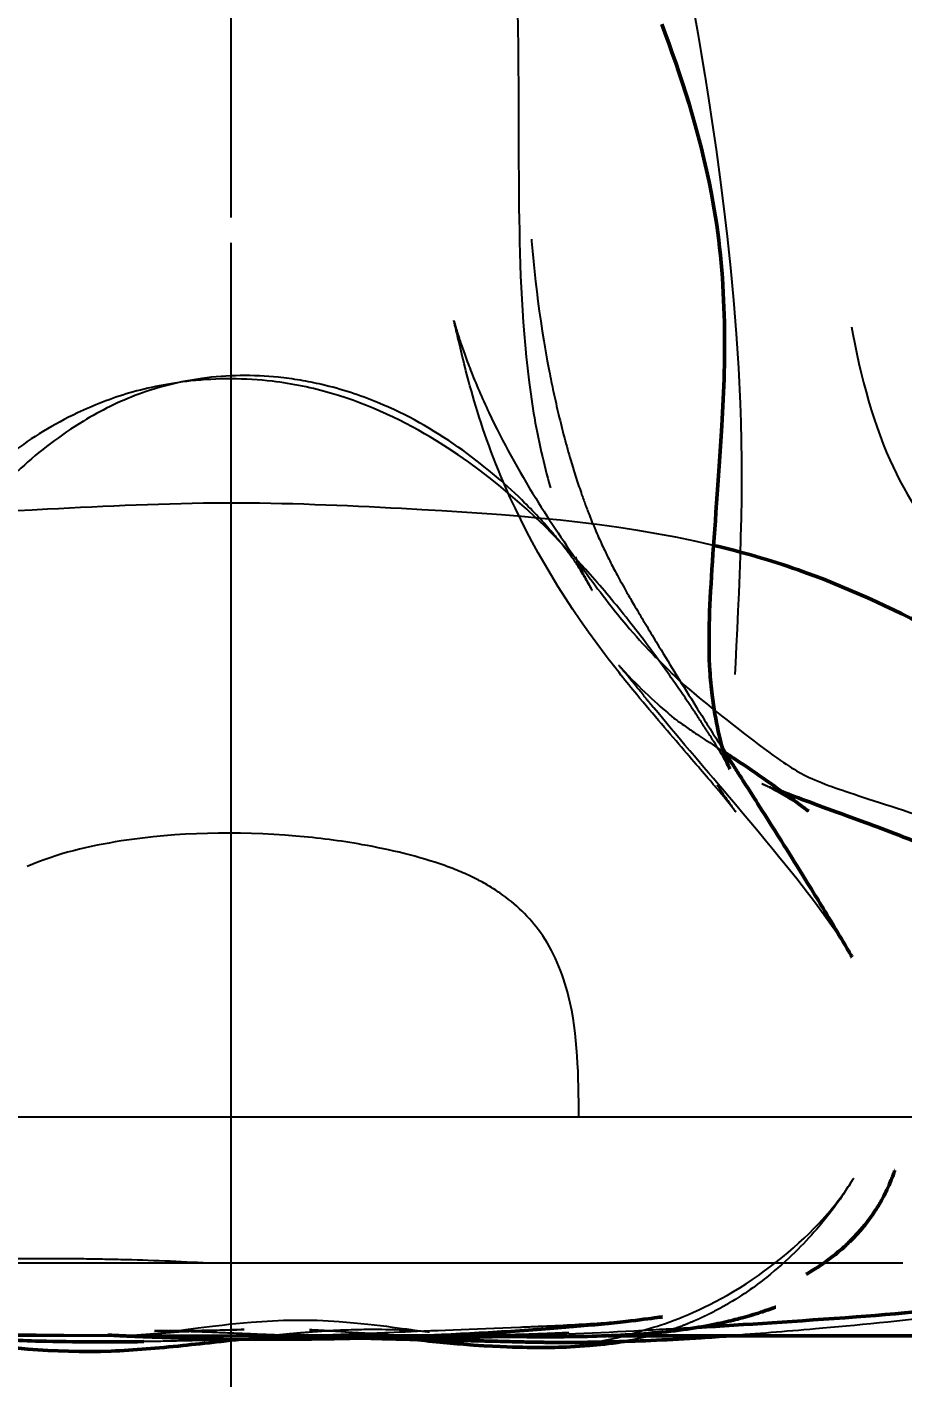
# Model space of a CAD drawing. Header units: millimetres. Extents: x 0 to 420, y 0 to 297.
# Drawn here: x 256.879 to 259.884, y 209.132 to 213.767 of the extents above; entities that cross this region are included whole.
import ezdxf

# ---------------------------------------------------------------- set-up
doc = ezdxf.new("R2010")
doc.units = ezdxf.units.MM
doc.header["$LTSCALE"] = 0.75
doc.linetypes.add('CENTER2', pattern=[28.575, 19.05, -3.175, 3.175, -3.175])
doc.linetypes.add('HIDDEN2', pattern=[4.7625, 3.175, -1.5875])
for name, color, linetype, lineweight in [('FD_Dimensions', 7, 'Continuous', 25), ('Hidden', 7, 'HIDDEN2', 25), ('Smart Centers', 7, 'CENTER2', 25), ('Visible', 7, 'Continuous', 50)]:
    doc.layers.add(name, color=color, linetype=linetype, lineweight=lineweight)
doc.styles.get("Standard").update_dxf_attribs({"font": 'arial.ttf'})
doc.dimstyles.new('Dim-ISO-25', dxfattribs={"dimtxt": 3.5, "dimasz": 3.5, "dimexe": 2.1, "dimexo": 2.1, "dimgap": 1.4, "dimtad": 1, "dimzin": 12, "dimdsep": 46, "dimtxsty": 'Standard', "dimcen": 0, "dimazin": 3, "dimtp": 0.1, "dimtm": 0.1, "dimtfac": 0.714286, "dimtmove": 0, "dimatfit": 3, "dimfxl": 1, "dimtzin": 12, "dimarcsym": 0})

# ---------------------------------------------------------------- blocks, each defined once
blk = doc.blocks.new('*U23')
at = {"layer": 'Smart Centers', "color": 0, "ltscale": 0.75, "transparency": 16777216}
blk.add_line((0, 3.625), (0, -3.625), dxfattribs=at)
blk = doc.blocks.new('*U24')
at = {"layer": 'Smart Centers', "color": 0, "ltscale": 0.75, "transparency": 16777216}
blk.add_line((0, 8.090919), (0, -8.130363), dxfattribs=at)
blk = doc.blocks.new('*U29')
at = {"layer": 'Smart Centers', "color": 0, "ltscale": 0.75, "transparency": 16777216}
blk.add_line((0, 3.625), (0, -3.625), dxfattribs=at)
blk = doc.blocks.new('*U30')
at = {"layer": 'Smart Centers', "color": 0, "ltscale": 0.75, "transparency": 16777216}
blk.add_line((0, 8.090919), (0, -8.130363), dxfattribs=at)
blk = doc.blocks.new('*U35')
at = {"layer": 'Smart Centers', "color": 0, "ltscale": 0.75, "transparency": 16777216}
blk.add_line((0, 3.625), (0, -3.625), dxfattribs=at)
blk = doc.blocks.new('*U36')
at = {"layer": 'Smart Centers', "color": 0, "ltscale": 0.75, "transparency": 16777216}
blk.add_line((0, 8.090919), (0, -8.130363), dxfattribs=at)
blk = doc.blocks.new('*D54')
at = {"layer": 'Defpoints', "color": 0, "transparency": 16777216}
for p in [(203.828125, 215.942177), (311.328125, 215.942177), (311.328125, 178.877675)]:
    blk.add_point(p, dxfattribs=at)
at = {"layer": 'FD_Dimensions', "color": 0, "lineweight": -2, "transparency": 16777216}
for p, q in [((203.828125, 213.842177), (203.828125, 176.777675)), ((311.328125, 213.842177), (311.328125, 176.777675)), ((207.328125, 178.877675), (307.828125, 178.877675))]:
    blk.add_line(p, q, dxfattribs=at)
at = {"layer": 'FD_Dimensions', "color": 0, "transparency": 16777216}
for points in [[(207.328125, 179.461009), (207.328125, 178.294342), (203.828125, 178.877675)], [(307.828125, 179.461009), (307.828125, 178.294342), (311.328125, 178.877675)]]:
    blk.add_solid(points, dxfattribs=at)
at = {"layer": 'FD_Dimensions', "color": 0, "transparency": 16777216, "insert": (257.578125, 182.065874), "char_height": 3.5, "attachment_point": 5}
blk.add_mtext('430', dxfattribs=at)
blk = doc.blocks.new('*D59')
at = {"layer": 'Defpoints', "color": 0, "transparency": 16777216}
for p in [(203.828125, 215.942177), (262.578125, 209.277114), (262.578125, 188.769301)]:
    blk.add_point(p, dxfattribs=at)
at = {"layer": 'FD_Dimensions', "color": 0, "lineweight": -2, "transparency": 16777216}
for p, q in [((203.828125, 213.842177), (203.828125, 186.669301)), ((262.578125, 207.177114), (262.578125, 186.669301)), ((207.328125, 188.769301), (259.078125, 188.769301))]:
    blk.add_line(p, q, dxfattribs=at)
at = {"layer": 'FD_Dimensions', "color": 0, "transparency": 16777216}
for points in [[(207.328125, 189.352635), (207.328125, 188.185968), (203.828125, 188.769301)], [(259.078125, 189.352635), (259.078125, 188.185968), (262.578125, 188.769301)]]:
    blk.add_solid(points, dxfattribs=at)
at = {"layer": 'FD_Dimensions', "color": 0, "transparency": 16777216, "insert": (233.203125, 191.9575), "char_height": 3.5, "attachment_point": 5}
blk.add_mtext('235', dxfattribs=at)
blk = doc.blocks.new('*U51')
at = {"layer": 'Smart Centers', "color": 0, "ltscale": 0.75, "transparency": 16777216}
blk.add_line((0, 3.625), (0, -3.625), dxfattribs=at)
blk = doc.blocks.new('*U52')
at = {"layer": 'Smart Centers', "color": 0, "ltscale": 0.75, "transparency": 16777216}
blk.add_line((0, 8.262199), (0, -8.36081), dxfattribs=at)

msp = doc.modelspace()

# ---------------------------------------------------------------- linework, layer by layer
at = {"layer": 'Hidden'}
for p, q in [((256.1793, 209.5271), (257.5024, 209.5271)), ((256.5895, 209.2771), (258.8713, 209.2771))]:
    msp.add_line(p, q, dxfattribs=at)
for points, knots in [([(259.9393, 219.836), (259.8494, 219.6609), (259.7842, 219.4232), (259.6835, 218.875), (259.6496, 218.5559), (259.5959, 217.8846), (259.562, 217.3275), (259.5736, 216.1808), (259.5841, 215.8546), (259.6053, 215.1152), (259.6109, 214.7037), (259.6172, 213.7768), (259.6259, 213.2447), (259.7236, 212.6299), (259.7658, 212.4552), (259.8279, 212.3075)], [-2.924559, -2.924559, -2.924559, -2.924559, -2.457511, -2.457511, -1.960774, -1.960774, -1.2799, -1.2799, -0.996474, -0.996474, -0.641026, -0.641026, -0.195909, -0.195909, 0, 0, 0, 0]), ([(258.6843, 216.6043), (258.6718, 216.2821), (258.6474, 215.9927), (258.6033, 215.6038), (258.5867, 215.4767), (258.5708, 215.334), (258.5694, 215.3123), (258.5655, 215.2228), (258.5646, 215.1483), (258.569, 214.8704), (258.5773, 214.6373), (258.5839, 214.2062), (258.5849, 214.0488), (258.5853, 213.6474), (258.5853, 213.3959), (258.6147, 212.9477), (258.635, 212.7703), (258.6796, 212.5402), (258.6907, 212.4885), (258.7153, 212.3843), (258.7293, 212.3311), (258.7567, 212.2381), (258.77, 212.1973), (258.7913, 212.1366), (258.8001, 212.1131), (258.8153, 212.0744), (258.8219, 212.0584), (258.8279, 212.0441)], [0, 0, 0, 0, 0.500068, 0.500068, 0.806405, 0.806405, 1.104502, 1.104502, 1.462106, 1.462106, 1.988537, 1.988537, 2.236432, 2.236432, 2.571764, 2.571764, 2.82065, 2.82065, 2.884697, 2.884697, 2.950559, 2.950559, 3.004888, 3.004888, 3.048022, 3.048022, 3.085515, 3.085515, 3.085515, 3.085515]), ([(258.5712, 214.557), (258.5644, 214.5058), (258.5603, 214.4732), (258.5557, 214.4329), (258.5552, 214.4271), (258.5541, 214.4122), (258.5532, 214.4011), (258.5521, 214.3193), (258.5525, 214.2473), (258.5568, 214.0436), (258.5608, 213.9069), (258.5658, 213.5772), (258.5647, 213.3816), (258.5684, 212.981), (258.5739, 212.7671), (258.6117, 212.4677), (258.6258, 212.3847), (258.6652, 212.2151), (258.6888, 212.1337), (258.7225, 212.0405), (258.7309, 212.0187), (258.7469, 211.9793), (258.7544, 211.9621), (258.7603, 211.949)], [0, 0, 0, 0, 0.145131, 0.145131, 0.310353, 0.310353, 0.548638, 0.548638, 0.790459, 0.790459, 1.055473, 1.055473, 1.336421, 1.336421, 1.624302, 1.624302, 1.7457, 1.7457, 1.848093, 1.848093, 1.881739, 1.881739, 1.918301, 1.918301, 1.918301, 1.918301]), ([(259.1509, 213.915), (259.192, 213.6651), (259.2975, 213.1285), (259.3403, 212.1353), (259.3172, 211.7564), (259.2931, 211.2566), (259.2989, 211.1047), (259.3087, 211.0423), (259.3107, 211.0351), (259.3107, 211.0351), (259.2992, 211.0697), (259.2758, 211.1157), (259.2707, 211.1254), (259.2637, 211.138)], [0, 0, 0, 0, 1.746672, 1.746672, 2.65591, 2.65591, 3.366585, 3.366585, 3.607533, 3.607533, 4.12364, 4.12364, 4.24738, 4.24738, 4.24738, 4.24738]), ([(258.8628, 211.6128), (258.7052, 211.8198), (258.5857, 212.0313), (258.4579, 212.3392), (258.4234, 212.4468), (258.379, 212.6073), (258.365, 212.6678), (258.3487, 212.738), (258.344, 212.7581), (258.3435, 212.7604), (258.3434, 212.7604), (258.3434, 212.7604), (258.3452, 212.7533), (258.3532, 212.7257), (258.3575, 212.7115), (258.3723, 212.6663), (258.3851, 212.6299), (258.4185, 212.5446), (258.4401, 212.4944), (258.5123, 212.3401), (258.5647, 212.2467), (258.6244, 212.1502)], [0, 0, 0, 0, 0.399968, 0.399968, 0.632533, 0.632533, 0.81834, 0.81834, 0.952703, 0.952703, 0.960252, 0.960252, 1.039444, 1.039444, 1.087352, 1.087352, 1.161476, 1.161476, 1.245487, 1.245487, 1.418215, 1.418215, 1.418215, 1.418215]), ([(258.795, 211.9069), (258.6509, 212.0682), (258.4888, 212.2214), (258.1762, 212.4134), (258.055, 212.4716), (257.8588, 212.5291), (257.7904, 212.5433), (257.6281, 212.5624), (257.5311, 212.5624), (257.367, 212.5447), (257.2959, 212.5301), (257.1664, 212.4925), (257.107, 212.4692), (256.9707, 212.4044), (256.8975, 212.3588), (256.686, 212.203), (256.5556, 212.0733), (256.3364, 211.8206), (256.2448, 211.7026), (256.1454, 211.5682)], [0, 0, 0, 0, 0.321154, 0.321154, 0.489994, 0.489994, 0.573843, 0.573843, 0.68637, 0.68637, 0.778999, 0.778999, 0.874426, 0.874426, 1.017242, 1.017242, 1.30034, 1.30034, 1.520953, 1.520953, 1.520953, 1.520953]), ([(258.5764, 212.145), (258.518, 212.2025), (258.4397, 212.2687), (258.271, 212.3867), (258.184, 212.4369), (258.0227, 212.5033), (257.9591, 212.5244), (257.8429, 212.5515), (257.7923, 212.5602), (257.6561, 212.574), (257.5661, 212.5732), (257.4045, 212.5511), (257.3304, 212.5323), (257.1946, 212.4819), (257.1311, 212.4502), (256.9934, 212.3669), (256.9224, 212.3116), (256.7588, 212.1628), (256.6745, 212.0641), (256.5657, 211.9201), (256.5357, 211.8781), (256.4309, 211.7263), (256.3693, 211.6289), (256.3005, 211.5121)], [0, 0, 0, 0, 0.149477, 0.149477, 0.310755, 0.310755, 0.402491, 0.402491, 0.466985, 0.466985, 0.572028, 0.572028, 0.662842, 0.662842, 0.753381, 0.753381, 0.877158, 0.877158, 1.069321, 1.069321, 1.146887, 1.146887, 1.343865, 1.343865, 1.343865, 1.343865]), ([(259.8279, 212.3075), (259.8843, 212.1733), (259.9598, 212.055), (260.1433, 211.863), (260.2425, 211.7928), (260.5516, 211.6349), (260.7775, 211.593), (261.0117, 211.5626)], [-0.8059023, -0.8059023, -0.8059023, -0.8059023, -0.5890761, -0.5890761, -0.3883024, -0.3883024, 0, 0, 0, 0]), ([(258.1643, 212.1147), (257.9677, 212.1252), (257.7674, 212.1341), (257.3554, 212.1329), (257.1509, 212.1231), (256.9498, 212.1124)], [-0.4841455, -0.4841455, -0.4841455, -0.4841455, -0.2435351, -0.2435351, 0, 0, 0, 0]), ([(258.7597, 211.9323), (258.7609, 211.9304), (258.7615, 211.9295), (258.7615, 211.9295), (258.7546, 211.9399), (258.7264, 211.9772), (258.709, 211.9997), (258.6527, 212.0657), (258.6175, 212.1045), (258.5764, 212.145)], [0, 0, 0, 0, 0.0389346, 0.0389346, 0.1760281, 0.1760281, 0.2736555, 0.2736555, 0.3784443, 0.3784443, 0.3784443, 0.3784443]), ([(258.6244, 212.1502), (258.6743, 212.0696), (258.727, 211.9911), (258.8308, 211.8461), (258.8842, 211.7775), (258.9201, 211.734)], [0, 0, 0, 0, 0.1441017, 0.1441017, 0.2922347, 0.2922347, 0.2922347, 0.2922347]), ([(256.9498, 212.1124), (256.6705, 212.0976), (256.3946, 212.0804), (256.0193, 212.0335), (255.9207, 212.0185), (255.8277, 212.0019)], [-2.9189828, -2.9189828, -2.9189828, -2.9189828, -2.6475314, -2.6475314, -2.5425187, -2.5425187, -2.5425187, -2.5425187]), ([(258.8279, 212.0441), (258.8447, 212.0048), (258.8597, 211.9731), (258.8892, 211.913), (258.9021, 211.8884), (258.9398, 211.8217), (258.9563, 211.793), (258.9975, 211.7237), (259.0223, 211.6826), (259.086, 211.578), (259.1296, 211.5072), (259.1997, 211.3949), (259.2256, 211.3538), (259.256, 211.3058), (259.2605, 211.2986), (259.2651, 211.2914)], [0, 0, 0, 0, 0.0928633, 0.0928633, 0.2264509, 0.2264509, 0.2940301, 0.2940301, 0.3612152, 0.3612152, 0.4677477, 0.4677477, 0.5257507, 0.5257507, 0.5359509, 0.5359509, 0.5359509, 0.5359509]), ([(258.7603, 211.949), (258.7751, 211.916), (258.7872, 211.892), (258.8054, 211.8566), (258.8113, 211.846), (258.8158, 211.8379), (258.8161, 211.8374), (258.8167, 211.8363), (258.817, 211.8357), (258.8178, 211.8343), (258.8161, 211.8373), (258.8142, 211.8407), (258.8128, 211.8431), (258.8072, 211.8531), (258.8024, 211.8613), (258.783, 211.8948), (258.7644, 211.925), (258.7595, 211.9325), (258.7593, 211.9329), (258.7593, 211.9329), (258.7594, 211.9327), (258.7597, 211.9323)], [0, 0, 0, 0, 0.0800302, 0.0800302, 0.1693499, 0.1693499, 0.1751957, 0.1751957, 0.1825517, 0.1825517, 0.1929317, 0.1929317, 0.2147528, 0.2147528, 0.280219, 0.280219, 0.4766933, 0.4766933, 0.4950876, 0.4950876, 0.5083899, 0.5083899, 0.5083899, 0.5083899]), ([(259.2898, 211.2223), (259.2898, 211.2223), (259.2897, 211.2225), (259.2883, 211.2254), (259.2844, 211.2345), (259.2486, 211.2937), (259.2387, 211.3098), (259.2162, 211.3452), (259.2077, 211.3585), (259.1891, 211.387), (259.1787, 211.4029), (259.1567, 211.436), (259.1449, 211.4536), (259.1093, 211.5058), (259.0849, 211.5407), (259.016, 211.6367), (258.9711, 211.6959), (258.8817, 211.8073), (258.8381, 211.8587), (258.795, 211.9069)], [0.7876556, 0.7876556, 0.7876556, 0.7876556, 0.8136226, 0.8136226, 1.026379, 1.026379, 1.0860431, 1.0860431, 1.1112197, 1.1112197, 1.1363299, 1.1363299, 1.1614382, 1.1614382, 1.2121747, 1.2121747, 1.3120017, 1.3120017, 1.4076938, 1.4076938, 1.4076938, 1.4076938]), ([(258.9201, 211.734), (258.994, 211.6447), (259.0357, 211.6054), (259.1318, 211.509), (259.1331, 211.5093), (259.2721, 211.3942), (259.4031, 211.2924), (259.5206, 211.2125), (259.5477, 211.1965), (259.6168, 211.1698)], [0, 0, 0, 0, 0.420544, 0.420544, 1.127975, 1.127975, 1.968113, 1.968113, 2.754536, 2.754536, 2.754536, 2.754536]), ([(259.2637, 211.138), (259.2528, 211.1578), (259.2487, 211.164), (259.2466, 211.1673), (259.2559, 211.1527), (259.2823, 211.1133), (259.3106, 211.0742), (259.3106, 211.0742), (259.3105, 211.0743), (259.3091, 211.0762), (259.2965, 211.0934), (259.2178, 211.1872), (259.1808, 211.2304), (259.0851, 211.3415), (259.0285, 211.4071), (258.9351, 211.5203), (258.8984, 211.5659), (258.8628, 211.6128)], [0, 0, 0, 0, 0.310307, 0.310307, 0.494999, 0.494999, 0.922598, 0.922598, 0.938135, 0.938135, 1.229118, 1.229118, 1.370341, 1.370341, 1.515063, 1.515063, 1.605675, 1.605675, 1.605675, 1.605675]), ([(259.6193, 210.7124), (259.5455, 210.8155), (259.4309, 210.9567), (259.1968, 211.2319), (259.1058, 211.3384), (259.0279, 211.4329), (259.0265, 211.4346), (259.0243, 211.4373), (259.0235, 211.4383), (259.0222, 211.4399), (259.0217, 211.4405), (259.0179, 211.4451), (259.0162, 211.4472), (259.006, 211.4596), (258.9989, 211.4682), (258.9734, 211.4995), (258.9591, 211.5169), (258.9311, 211.551), (258.9124, 211.5738), (258.9099, 211.5768), (258.9098, 211.5769), (258.9098, 211.5769), (258.9179, 211.5672), (258.9295, 211.5545), (258.9313, 211.5526), (258.9333, 211.5505)], [0, 0, 0, 0, 0.495813, 0.495813, 0.779231, 0.779231, 0.78447, 0.78447, 0.787553, 0.787553, 0.789378, 0.789378, 0.801807, 0.801807, 0.850957, 0.850957, 0.99844, 0.99844, 1.147039, 1.147039, 1.162952, 1.162952, 1.331466, 1.331466, 1.359786, 1.359786, 1.359786, 1.359786]), ([(259.0903, 211.4023), (259.0978, 211.396), (259.1015, 211.3931), (259.1015, 211.3931), (259.1012, 211.3933), (259.0997, 211.3945), (259.0979, 211.3958), (259.0955, 211.3976), (259.1341, 211.3696), (259.1855, 211.3347), (259.2208, 211.3121), (259.274, 211.2774)], [0, 0, 0, 0, 0.088428, 0.088428, 0.115735, 0.115735, 0.1761191, 0.1761191, 0.3540338, 0.3540338, 0.6136412, 0.6136412, 0.6136412, 0.6136412]), ([(259.5597, 211.0768), (259.5597, 211.0768), (259.5544, 211.0807), (259.5196, 211.1047), (259.4639, 211.1385), (259.4116, 211.1656), (259.4003, 211.1706), (259.4003, 211.1706), (259.4021, 211.1698), (259.4173, 211.1634), (259.4394, 211.1548), (259.4706, 211.1429)], [1.2004965, 1.2004965, 1.2004965, 1.2004965, 1.3324079, 1.3324079, 1.6952781, 1.6952781, 1.9186069, 1.9186069, 1.98827, 1.98827, 2.1706214, 2.1706214, 2.1706214, 2.1706214]), ([(259.6168, 211.1698), (259.6441, 211.1593), (259.7143, 211.1352), (259.9269, 211.0665), (260.0655, 211.023), (260.3896, 210.8974), (260.5837, 210.8101), (260.9219, 210.5636), (261.0557, 210.43), (261.2455, 210.2033), (261.3119, 210.115), (261.3757, 210.0271)], [0, 0, 0, 0, 0.311996, 0.311996, 0.60422, 0.60422, 0.918299, 0.918299, 1.172032, 1.172032, 1.32486, 1.32486, 1.32486, 1.32486]), ([(258.421, 210.8438), (258.3856, 210.8617), (258.3491, 210.8768), (258.2239, 210.9213), (258.1251, 210.9448), (257.9536, 210.9753), (257.8774, 210.985), (257.5998, 211.0086), (257.3948, 211.0046), (257.0917, 210.9571), (256.9844, 210.932), (256.8794, 210.8869)], [0, 0, 0, 0, 0.0486259, 0.0486259, 0.1655203, 0.1655203, 0.2584116, 0.2584116, 0.5044087, 0.5044087, 0.6462801, 0.6462801, 0.6462801, 0.6462801]), ([(258.7719, 210.0271), (258.7718, 210.167), (258.7695, 210.3101), (258.7173, 210.5219), (258.6855, 210.5978), (258.6032, 210.7125), (258.5555, 210.7586), (258.476, 210.8137), (258.4494, 210.8294), (258.421, 210.8438)], [0, 0, 0, 0, 0.1690297, 0.1690297, 0.2703054, 0.2703054, 0.3535468, 0.3535468, 0.3927088, 0.3927088, 0.3927088, 0.3927088]), ([(257.4201, 210.0271), (257.3725, 210.0271), (257.3237, 210.0271), (257.2235, 210.0271), (257.1686, 210.0271), (256.995, 210.0271), (256.8674, 210.0271), (256.6079, 210.0271), (256.4515, 210.0271), (256.301, 210.0271)], [-1.4705624, -1.4705624, -1.4705624, -1.4705624, -1.4130898, -1.4130898, -1.3441191, -1.3441191, -1.1774327, -1.1774327, -0.9474311, -0.9474311, -0.9474311, -0.9474311]), ([(258.1894, 210.0271), (258.0105, 210.0271), (257.8988, 210.0271), (257.7272, 210.0271), (257.6851, 210.0271), (257.6074, 210.0271), (257.5737, 210.0271), (257.4989, 210.0271), (257.4605, 210.0271), (257.4201, 210.0271)], [-0.4414688, -0.4414688, -0.4414688, -0.4414688, -0.1774524, -0.1774524, -0.0987114, -0.0987114, -0.0485702, -0.0485702, 0, 0, 0, 0]), ([(258.7719, 210.0271), (258.7502, 210.0271), (258.7288, 210.0271), (258.5099, 210.0271), (258.33, 210.0271), (258.1894, 210.0271)], [-0.3376901, -0.3376901, -0.3376901, -0.3376901, -0.3050795, -0.3050795, 0, 0, 0, 0]), ([(258.9918, 210.0271), (258.9621, 210.0271), (258.9332, 210.0271), (258.8829, 210.0271), (258.861, 210.0271), (258.8188, 210.0271), (258.8005, 210.0271), (258.7771, 210.0271), (258.7719, 210.0271), (258.7719, 210.0271)], [-0.2778182, -0.2778182, -0.2778182, -0.2778182, -0.2454704, -0.2454704, -0.21692, -0.21692, -0.1822281, -0.1822281, -0.1497859, -0.1497859, -0.1497859, -0.1497859]), ([(260.9463, 210.0271), (260.8803, 210.0271), (260.8051, 210.0271), (260.6893, 210.0271), (260.6552, 210.0271), (260.4602, 210.0271), (260.3273, 210.0271), (259.9308, 210.0271), (259.5678, 210.0271), (259.157, 210.0271), (259.066, 210.0271), (258.9918, 210.0271)], [-0.5457318, -0.5457318, -0.5457318, -0.5457318, -0.5041111, -0.5041111, -0.4877986, -0.4877986, -0.414009, -0.414009, -0.0969671, -0.0969671, 0, 0, 0, 0]), ([(259.3029, 209.4289), (259.4178, 209.4966), (259.533, 209.5926), (259.6571, 209.7308), (259.6881, 209.7762), (259.7106, 209.8105), (259.7141, 209.8163), (259.7141, 209.8163), (259.7096, 209.8089), (259.6838, 209.7679), (259.6482, 209.7135), (259.5527, 209.601), (259.5003, 209.5463), (259.3921, 209.4579), (259.3517, 209.4269), (259.2787, 209.3835), (259.2698, 209.3783), (259.249, 209.3668), (259.2367, 209.3602), (259.2175, 209.3505), (259.2113, 209.3474), (259.1987, 209.3414), (259.1922, 209.3383), (259.1793, 209.3325), (259.1729, 209.3297), (259.1544, 209.3217), (259.1429, 209.3171), (259.1127, 209.3055), (259.097, 209.3001), (259.0667, 209.2903), (259.0526, 209.2862), (259.0021, 209.2723), (258.9724, 209.2662), (258.9377, 209.2599), (258.9298, 209.2585), (258.9221, 209.2572)], [0, 0, 0, 0, 0.338048, 0.338048, 0.557108, 0.557108, 0.678807, 0.678807, 0.817219, 0.817219, 1.123742, 1.123742, 1.367969, 1.367969, 1.49791, 1.49791, 1.514795, 1.514795, 1.53401, 1.53401, 1.542483, 1.542483, 1.550975, 1.550975, 1.559472, 1.559472, 1.576669, 1.576669, 1.610937, 1.610937, 1.648414, 1.648414, 1.755676, 1.755676, 1.789471, 1.789471, 1.789471, 1.789471]), ([(259.5536, 209.4889), (259.5536, 209.4889), (259.5601, 209.4926), (259.5817, 209.5062), (259.5932, 209.5136), (259.62, 209.5326), (259.6339, 209.5429), (259.6603, 209.5646), (259.6712, 209.574), (259.6897, 209.5911), (259.6969, 209.598), (259.715, 209.6162), (259.7264, 209.6285), (259.7456, 209.6507), (259.754, 209.661), (259.7694, 209.681), (259.7765, 209.691), (259.7908, 209.7119), (259.7977, 209.7227), (259.8118, 209.7464), (259.8184, 209.7586), (259.832, 209.7854), (259.8378, 209.7983), (259.849, 209.8251), (259.8526, 209.8354), (259.8553, 209.8432), (259.8557, 209.8445), (259.8557, 209.8445)], [0.0222448, 0.0222448, 0.0222448, 0.0222448, 0.098419, 0.098419, 0.1491344, 0.1491344, 0.187856, 0.187856, 0.2103703, 0.2103703, 0.2236064, 0.2236064, 0.2431116, 0.2431116, 0.2589896, 0.2589896, 0.275487, 0.275487, 0.2962119, 0.2962119, 0.325237, 0.325237, 0.3692443, 0.3692443, 0.4387714, 0.4387714, 0.4736178, 0.4736178, 0.4736178, 0.4736178]), ([(261.0752, 209.6339), (261.0002, 209.6161), (260.9189, 209.5848), (260.7408, 209.5159), (260.6463, 209.48), (260.3867, 209.4043), (260.2107, 209.3716), (259.8775, 209.3267), (259.7197, 209.3124), (259.4779, 209.2913), (259.3812, 209.2836), (259.2903, 209.2771)], [0, 0, 0, 0, 0.215765, 0.215765, 0.401029, 0.401029, 0.652254, 0.652254, 0.921415, 0.921415, 1.131134, 1.131134, 1.131134, 1.131134]), ([(256.1793, 209.5271), (256.2862, 209.5314), (256.3922, 209.5349), (256.5966, 209.5398), (256.6941, 209.5414), (256.8394, 209.5426), (256.8879, 209.5427), (256.9763, 209.5425), (257.0162, 209.5423), (257.1045, 209.5413), (257.1529, 209.5404), (257.3019, 209.5367), (257.4017, 209.5328), (257.5024, 209.5271)], [-0.5310002, -0.5310002, -0.5310002, -0.5310002, -0.4020666, -0.4020666, -0.285472, -0.285472, -0.2271399, -0.2271399, -0.1791291, -0.1791291, -0.1209653, -0.1209653, 0, 0, 0, 0]), ([(257.5024, 209.5271), (257.9373, 209.5271), (258.2475, 209.5271), (258.7405, 209.5271), (258.9654, 209.5271), (259.4074, 209.5271), (259.5595, 209.5271), (259.7344, 209.5271), (259.7801, 209.5271), (259.9038, 209.5271), (259.9811, 209.5271), (260.1109, 209.5271), (260.1617, 209.5271), (260.2486, 209.5271), (260.2831, 209.5271), (260.3553, 209.5271), (260.3914, 209.5271), (260.5301, 209.5271), (260.5917, 209.5271), (260.6651, 209.5271), (260.687, 209.5271), (260.7184, 209.5271), (260.7298, 209.5271), (260.7453, 209.5271), (260.7502, 209.5271), (260.7542, 209.5271)], [-0.7272282, -0.7272282, -0.7272282, -0.7272282, -0.6274765, -0.6274765, -0.540939, -0.540939, -0.4576621, -0.4576621, -0.4282316, -0.4282316, -0.3781071, -0.3781071, -0.3444471, -0.3444471, -0.322954, -0.322954, -0.2994003, -0.2994003, -0.2370494, -0.2370494, -0.2036072, -0.2036072, -0.1797751, -0.1797751, -0.1648363, -0.1648363, -0.1648363, -0.1648363]), ([(258.2197, 209.2632), (258.1115, 209.2752), (258.0163, 209.286), (257.9167, 209.2941), (257.8863, 209.2956), (257.8555, 209.2969), (257.8484, 209.2971), (257.8484, 209.2971), (257.8503, 209.297), (257.8804, 209.296), (258.006, 209.2897), (258.2036, 209.2753), (258.2746, 209.2701), (258.3787, 209.264), (258.4073, 209.2624), (258.4508, 209.2604), (258.463, 209.2599), (258.4866, 209.2589), (258.4972, 209.2585), (258.5141, 209.2579), (258.5185, 209.2577), (258.5274, 209.2574), (258.5318, 209.2573), (258.5394, 209.257), (258.5422, 209.257), (258.5467, 209.2568), (258.5482, 209.2568), (258.5514, 209.2567), (258.553, 209.2566), (258.5562, 209.2565), (258.5577, 209.2565), (258.5621, 209.2564), (258.5647, 209.2563), (258.5714, 209.2561), (258.5748, 209.2561), (258.5892, 209.2557), (258.5952, 209.2556), (258.6082, 209.2553), (258.6139, 209.2552), (258.6346, 209.2549), (258.6457, 209.2548), (258.6887, 209.2547), (258.7184, 209.2552), (258.8205, 209.2595), (258.8089, 209.2382), (259.0962, 209.3274), (259.188, 209.3611), (259.3029, 209.4289)], [0.235753, 0.235753, 0.235753, 0.235753, 0.608056, 0.608056, 0.894493, 0.894493, 1.037249, 1.037249, 1.109502, 1.109502, 1.569385, 1.569385, 1.850463, 1.850463, 1.954106, 1.954106, 1.992976, 1.992976, 2.022156, 2.022156, 2.031604, 2.031604, 2.039243, 2.039243, 2.043075, 2.043075, 2.044986, 2.044986, 2.046904, 2.046904, 2.048822, 2.048822, 2.052701, 2.052701, 2.060414, 2.060414, 2.091192, 2.091192, 2.131898, 2.131898, 2.253975, 2.253975, 2.620065, 2.620065, 3.718682, 3.718682, 4.056957, 4.056957, 4.056957, 4.056957]), ([(256.3641, 209.3006), (256.3623, 209.3007), (256.3606, 209.3008), (256.3606, 209.3008), (256.3609, 209.3008), (256.3633, 209.3006), (256.3656, 209.3005), (256.3767, 209.2998), (256.3836, 209.2993), (256.4051, 209.2981), (256.4143, 209.2975), (256.4387, 209.2962), (256.4544, 209.2954), (256.5078, 209.2928), (256.5516, 209.291), (256.7611, 209.2837), (256.9332, 209.2813), (257.199, 209.2795), (257.2977, 209.2793), (257.4279, 209.2792), (257.4655, 209.2793), (257.5343, 209.2793), (257.5656, 209.2794), (257.6456, 209.2795), (257.6804, 209.2796), (257.761, 209.2798), (257.7931, 209.2799), (257.9152, 209.2802), (258.046, 209.2807), (258.3533, 209.2805), (258.4431, 209.2802), (258.5461, 209.2817), (258.578, 209.2825), (258.6453, 209.2847), (258.6772, 209.2859), (258.7517, 209.2896), (258.786, 209.2915), (258.8614, 209.2966), (258.8922, 209.2988), (258.9468, 209.3033), (258.9668, 209.305), (259.0084, 209.3088), (259.0306, 209.3109), (259.0736, 209.3153), (259.095, 209.3176), (259.134, 209.3221), (259.1522, 209.3242), (259.2014, 209.3304), (259.228, 209.3341), (259.3383, 209.3502), (259.3673, 209.3567), (259.4113, 209.3658), (259.4214, 209.3683), (259.4455, 209.3745), (259.4475, 209.3756), (259.4475, 209.3756)], [0, 0, 0, 0, 0.130854, 0.130854, 0.184811, 0.184811, 0.25415, 0.25415, 0.306333, 0.306333, 0.33219, 0.33219, 0.358257, 0.358257, 0.411013, 0.411013, 0.616688, 0.616688, 0.73801, 0.73801, 0.789585, 0.789585, 0.841367, 0.841367, 0.946133, 0.946133, 1.151801, 1.151801, 1.462295, 1.462295, 1.902223, 1.902223, 2.117153, 2.117153, 2.278552, 2.278552, 2.379767, 2.379767, 2.431798, 2.431798, 2.457728, 2.457728, 2.4838, 2.4838, 2.509869, 2.509869, 2.535793, 2.535793, 2.588006, 2.588006, 2.800065, 2.800065, 3.005746, 3.005746, 3.517635, 3.517635, 3.517635, 3.517635]), ([(257.291, 209.2815), (257.2665, 209.2795), (257.255, 209.2785), (257.255, 209.2785), (257.2871, 209.2812), (257.4096, 209.2958), (257.5023, 209.3112), (257.7434, 209.332), (257.851, 209.3337), (258.0888, 209.3151), (258.1999, 209.2974), (258.2534, 209.291), (258.2604, 209.2903), (258.2604, 209.2903), (258.2522, 209.2911), (258.2116, 209.2941), (258.17, 209.2971), (258.064, 209.2984), (258.0257, 209.2984), (257.9498, 209.2957), (257.9242, 209.2944), (257.8706, 209.2909), (257.8464, 209.289), (257.805, 209.2855), (257.7902, 209.2841), (257.76, 209.2813), (257.7444, 209.2797), (257.7143, 209.2766), (257.6995, 209.2751), (257.6572, 209.2705), (257.6314, 209.2677), (257.6069, 209.2649), (257.606, 209.2648), (257.6051, 209.2647)], [0, 0, 0, 0, 0.275525, 0.275525, 0.735033, 0.735033, 1.174351, 1.174351, 1.459962, 1.459962, 1.861071, 1.861071, 2.052388, 2.052388, 2.258612, 2.258612, 2.58004, 2.58004, 2.720688, 2.720688, 2.779747, 2.779747, 2.816574, 2.816574, 2.834958, 2.834958, 2.853375, 2.853375, 2.871727, 2.871727, 2.908622, 2.908622, 2.910036, 2.910036, 2.910036, 2.910036]), ([(257.8617, 209.2794), (257.8564, 209.2794), (257.8551, 209.2794), (257.8551, 209.2794), (257.8619, 209.2794), (257.8898, 209.2799), (257.9139, 209.2804), (258.0124, 209.2841), (258.0598, 209.286), (258.2557, 209.2945), (258.4121, 209.3005), (258.5961, 209.3078), (258.6222, 209.3089), (258.6483, 209.3101)], [0, 0, 0, 0, 0.103492, 0.103492, 0.336503, 0.336503, 0.797962, 0.797962, 1.043504, 1.043504, 1.293283, 1.293283, 1.334369, 1.334369, 1.334369, 1.334369]), ([(259.179, 209.3055), (259.1142, 209.3017), (259.0519, 209.2982), (258.8379, 209.2865), (258.6877, 209.2792), (258.5163, 209.2747)], [0.5558861, 0.5558861, 0.5558861, 0.5558861, 0.6757641, 0.6757641, 0.9787477, 0.9787477, 0.9787477, 0.9787477]), ([(258.6483, 209.3101), (258.7252, 209.3135), (258.7973, 209.3174), (258.906, 209.3253), (258.9474, 209.3291), (259.0267, 209.3374), (259.0528, 209.3411), (259.0589, 209.3419), (259.0592, 209.3419), (259.0592, 209.3419)], [0, 0, 0, 0, 0.1208922, 0.1208922, 0.2137895, 0.2137895, 0.3492875, 0.3492875, 0.3701382, 0.3701382, 0.3701382, 0.3701382]), ([(258.0649, 209.2702), (258.0598, 209.2702), (258.0546, 209.2702), (257.9908, 209.2706), (257.9331, 209.2712), (257.8069, 209.2727), (257.7452, 209.2737), (257.6572, 209.275), (257.6273, 209.2754), (257.5562, 209.2763), (257.5292, 209.2765), (257.4805, 209.2768), (257.4608, 209.2769), (257.4114, 209.277), (257.3866, 209.277), (257.3199, 209.277), (257.2958, 209.277), (257.2429, 209.2771), (257.2173, 209.2771), (257.1505, 209.2773), (257.1056, 209.2775), (257.0176, 209.2781), (256.9739, 209.2785), (256.9114, 209.2793), (256.8919, 209.2796), (256.8421, 209.2804), (256.812, 209.2809), (256.7649, 209.2819), (256.7459, 209.2823), (256.7132, 209.2831), (256.6994, 209.2834), (256.6704, 209.2842), (256.6576, 209.2845), (256.6274, 209.2853), (256.6153, 209.2857), (256.5813, 209.2866), (256.5714, 209.2868), (256.5508, 209.2872), (256.5448, 209.2872), (256.5427, 209.2872), (256.5426, 209.2872), (256.5426, 209.2872), (256.5428, 209.2872), (256.5609, 209.2874), (256.566, 209.2875), (256.566, 209.2875), (256.566, 209.2875), (256.5653, 209.2875), (256.5611, 209.2874), (256.5412, 209.2871), (256.5222, 209.2867), (256.498, 209.2861)], [1.219599, 1.219599, 1.219599, 1.219599, 1.227533, 1.227533, 1.318186, 1.318186, 1.466226, 1.466226, 1.614796, 1.614796, 1.903399, 1.903399, 2.119561, 2.119561, 2.282108, 2.282108, 2.349335, 2.349335, 2.395927, 2.395927, 2.456461, 2.456461, 2.508134, 2.508134, 2.531495, 2.531495, 2.569257, 2.569257, 2.600564, 2.600564, 2.633733, 2.633733, 2.683011, 2.683011, 2.774749, 2.774749, 3.002518, 3.002518, 3.343778, 3.343778, 3.391726, 3.391726, 3.599785, 3.599785, 3.643859, 3.643859, 3.647774, 3.647774, 3.686156, 3.686156, 3.734301, 3.734301, 3.734301, 3.734301]), ([(257.1569, 209.2791), (257.1569, 209.2791), (257.1611, 209.2789), (257.18, 209.2782), (257.1977, 209.2775), (257.2294, 209.2764), (257.2396, 209.276), (257.2504, 209.2757)], [0.5785337, 0.5785337, 0.5785337, 0.5785337, 0.6176193, 0.6176193, 0.667672, 0.667672, 0.688583, 0.688583, 0.688583, 0.688583]), ([(257.2504, 209.2757), (257.3565, 209.2722), (257.474, 209.2696), (257.6375, 209.2675), (257.6768, 209.2676), (257.7137, 209.2677), (257.7191, 209.2677), (257.7204, 209.2677), (257.7204, 209.2677), (257.7204, 209.2677), (257.7107, 209.2679), (257.576, 209.2638), (257.5447, 209.2629), (257.4725, 209.2609), (257.4418, 209.2601), (257.3689, 209.2585), (257.3258, 209.2577), (257.2798, 209.257)], [0, 0, 0, 0, 0.205374, 0.205374, 0.42228, 0.42228, 0.607874, 0.607874, 0.629904, 0.629904, 1.166071, 1.166071, 1.282186, 1.282186, 1.346024, 1.346024, 1.413515, 1.413515, 1.413515, 1.413515]), ([(257.3164, 209.2944), (257.3162, 209.2944), (257.3161, 209.2944), (257.3161, 209.2944), (257.3951, 209.2945), (257.5246, 209.2966), (257.6241, 209.2984), (257.6241, 209.2984), (257.624, 209.2984), (257.6135, 209.2982), (257.4621, 209.2934), (257.3512, 209.2861), (257.3209, 209.2839), (257.291, 209.2815)], [0, 0, 0, 0, 0.028193, 0.028193, 0.883259, 0.883259, 1.534688, 1.534688, 1.555265, 1.555265, 2.34633, 2.34633, 2.682946, 2.682946, 2.682946, 2.682946]), ([(258.0206, 209.269), (258.003, 209.2695), (257.9849, 209.2701), (257.9228, 209.2721), (257.8756, 209.2738), (257.7907, 209.2771), (257.7516, 209.2788), (257.6728, 209.2821), (257.6327, 209.2838), (257.5561, 209.287), (257.5197, 209.2884), (257.4517, 209.2909), (257.4214, 209.2919), (257.3667, 209.2935), (257.3457, 209.2939), (257.3223, 209.2943), (257.3171, 209.2944), (257.3164, 209.2944)], [0.3532156, 0.3532156, 0.3532156, 0.3532156, 0.3767487, 0.3767487, 0.4318543, 0.4318543, 0.4788498, 0.4788498, 0.5324724, 0.5324724, 0.5929781, 0.5929781, 0.6650093, 0.6650093, 0.7576783, 0.7576783, 0.8330416, 0.8330416, 0.8330416, 0.8330416]), ([(258.2773, 209.2778), (258.2368, 209.2782), (258.1983, 209.2786), (258.128, 209.2791), (258.0957, 209.2792), (258.0386, 209.2794), (258.0136, 209.2795), (257.9088, 209.2796), (257.8888, 209.2795), (257.8684, 209.2794), (257.8647, 209.2794), (257.8617, 209.2794)], [4.4370984, 4.4370984, 4.4370984, 4.4370984, 4.4923387, 4.4923387, 4.5438737, 4.5438737, 4.5955608, 4.5955608, 4.8080885, 4.8080885, 4.8689258, 4.8689258, 4.8689258, 4.8689258])]:
    msp.add_open_spline(points, degree=3, knots=knots, dxfattribs=at)
for points in [[(259.2343, 211.9887), (258.892, 212.0695), (258.5339, 212.0949), (258.1643, 212.1147)], [(258.9333, 211.5505), (258.9872, 211.4931), (259.0601, 211.4276), (259.0903, 211.4023)], [(259.7093, 210.5764), (259.7093, 210.5764), (259.6827, 210.6237), (259.6193, 210.7124)]]:
    msp.add_open_spline(points, degree=3, dxfattribs=at)
at = {"layer": 'Visible'}
msp.add_line((258.8713, 209.2771), (262.5781, 209.2771), dxfattribs=at)
for points in [[(259.0568, 213.7771), (259.1212, 213.6025), (259.1849, 213.4158), (259.2273, 213.1941)], [(259.5553, 209.4899), (259.5541, 209.4893), (259.5536, 209.4889), (259.5536, 209.4889)], [(258.4108, 209.2453), (258.3524, 209.2496), (258.2883, 209.2556), (258.2197, 209.2632)], [(259.2903, 209.2771), (259.2568, 209.2747), (259.2241, 209.2725), (259.192, 209.2704)]]:
    msp.add_open_spline(points, degree=3, dxfattribs=at)
for points, knots in [([(259.2273, 213.1941), (259.2814, 212.9116), (259.2773, 212.6358), (259.2395, 212.0157), (259.2091, 211.7503), (259.2235, 211.5304), (259.2261, 211.5023), (259.2293, 211.4751)], [0, 0, 0, 0, 0.605197, 0.605197, 1.585598, 1.585598, 1.736531, 1.736531, 1.736531, 1.736531]), ([(262.5784, 211.2049), (262.5784, 211.15), (262.5546, 211.0939), (262.454, 210.9797), (262.3585, 210.9237), (262.1343, 210.8771), (262.0278, 210.8718), (261.6852, 210.9011), (261.4179, 210.9673), (261.0142, 211.137), (260.7998, 211.2393), (260.1529, 211.6123), (259.8479, 211.7911), (259.4288, 211.9379), (259.3322, 211.9656), (259.2343, 211.9887)], [-6.10656, -6.10656, -6.10656, -6.10656, -5.178226, -5.178226, -3.920832, -3.920832, -3.066953, -3.066953, -1.551964, -1.551964, -1.010329, -1.010329, -0.575155, -0.575155, -0.447252, -0.447252, -0.447252, -0.447252]), ([(259.2293, 211.4751), (259.2399, 211.3857), (259.2601, 211.3034), (259.2821, 211.2383), (259.2898, 211.2223), (259.2898, 211.2223)], [0, 0, 0, 0, 0.4972294, 0.4972294, 0.7876556, 0.7876556, 0.7876556, 0.7876556]), ([(259.2651, 211.2914), (259.2764, 211.2735), (259.2878, 211.2556), (259.307, 211.2257), (259.3151, 211.213), (259.328, 211.1929), (259.3337, 211.1841), (259.3558, 211.1496), (259.3711, 211.1255), (259.4073, 211.0687), (259.4268, 211.038), (259.4738, 210.9635), (259.4986, 210.9239), (259.562, 210.8221), (259.5939, 210.77), (259.6689, 210.6461), (259.6988, 210.5944), (259.7085, 210.5777), (259.7093, 210.5764), (259.7093, 210.5764)], [0.5359509, 0.5359509, 0.5359509, 0.5359509, 0.5614659, 0.5614659, 0.5789574, 0.5789574, 0.5930736, 0.5930736, 0.635636, 0.635636, 0.7017498, 0.7017498, 0.811932, 0.811932, 1.0197788, 1.0197788, 1.4096858, 1.4096858, 1.4790598, 1.4790598, 1.4790598, 1.4790598]), ([(259.274, 211.2774), (259.2856, 211.2698), (259.2981, 211.2617), (259.3805, 211.2075), (259.4621, 211.1496), (259.5417, 211.0905), (259.5597, 211.0768), (259.5597, 211.0768)], [0.6136412, 0.6136412, 0.6136412, 0.6136412, 0.6703158, 0.6703158, 0.9609382, 0.9609382, 1.2004965, 1.2004965, 1.2004965, 1.2004965]), ([(259.4706, 211.1429), (259.5222, 211.1232), (259.5988, 211.0947), (259.7554, 211.0377), (259.8297, 211.0108), (260.0137, 210.9374), (260.1302, 210.8877), (260.2523, 210.8206)], [2.1706214, 2.1706214, 2.1706214, 2.1706214, 2.4725429, 2.4725429, 2.6798183, 2.6798183, 2.8985798, 2.8985798, 2.8985798, 2.8985798]), ([(259.8557, 209.8445), (259.8557, 209.8445), (259.8541, 209.8394), (259.8467, 209.8193), (259.8418, 209.8062), (259.8277, 209.775), (259.8204, 209.7598), (259.8045, 209.7313), (259.7979, 209.7203), (259.7858, 209.7015), (259.7809, 209.6943), (259.7677, 209.6757), (259.7587, 209.6638), (259.7414, 209.6428), (259.7331, 209.6333), (259.7161, 209.6148), (259.7072, 209.6058), (259.6877, 209.587), (259.6772, 209.5775), (259.6532, 209.557), (259.6404, 209.547), (259.6117, 209.5257), (259.5975, 209.5162), (259.5693, 209.498), (259.559, 209.4922), (259.5553, 209.4899)], [0.4736178, 0.4736178, 0.4736178, 0.4736178, 0.5431757, 0.5431757, 0.599919, 0.599919, 0.6372772, 0.6372772, 0.6570384, 0.6570384, 0.6684816, 0.6684816, 0.6859515, 0.6859515, 0.7010795, 0.7010795, 0.7178417, 0.7178417, 0.7399093, 0.7399093, 0.7718493, 0.7718493, 0.8200137, 0.8200137, 0.8931757, 0.8931757, 0.8931757, 0.8931757]), ([(260.2616, 209.4016), (260.0856, 209.3723), (259.8985, 209.3548), (259.5186, 209.3268), (259.3411, 209.3152), (259.179, 209.3055)], [0, 0, 0, 0, 0.2555994, 0.2555994, 0.5558861, 0.5558861, 0.5558861, 0.5558861]), ([(259.4475, 209.3756), (259.4475, 209.3756), (259.4469, 209.3754), (259.4412, 209.3734), (259.4336, 209.3702), (259.3853, 209.3542), (259.3619, 209.3465), (259.3052, 209.3315), (259.2843, 209.3263), (259.2339, 209.3153), (259.2038, 209.3095), (259.1356, 209.2986), (259.0969, 209.2936), (258.976, 209.2813), (258.8879, 209.2769), (258.7163, 209.2732), (258.6306, 209.2735), (258.4933, 209.2749), (258.4409, 209.2756), (258.3512, 209.2769), (258.3134, 209.2774), (258.2773, 209.2778)], [3.5176353, 3.5176353, 3.5176353, 3.5176353, 3.622253, 3.622253, 3.8459236, 3.8459236, 3.9617081, 3.9617081, 4.0133018, 4.0133018, 4.065133, 4.065133, 4.1170327, 4.1170327, 4.2212483, 4.2212483, 4.3239753, 4.3239753, 4.3876682, 4.3876682, 4.4370984, 4.4370984, 4.4370984, 4.4370984]), ([(259.0592, 209.3419), (259.0592, 209.3419), (259.0518, 209.3409), (259.0175, 209.3363), (258.9789, 209.3313), (258.8316, 209.3147), (258.6915, 209.3019), (258.4434, 209.286), (258.356, 209.2812), (258.1806, 209.2736), (258.0964, 209.271), (258.0419, 209.2696)], [0.370138, 0.370138, 0.370138, 0.370138, 0.46249, 0.46249, 0.651158, 0.651158, 1.076594, 1.076594, 1.275197, 1.275197, 1.473735, 1.473735, 1.473735, 1.473735]), ([(257.2798, 209.257), (257.1669, 209.2555), (257.0417, 209.2556), (256.8458, 209.2607), (256.77, 209.2642), (256.7078, 209.2681), (256.7073, 209.2681), (256.702, 209.2685), (256.6975, 209.2688), (256.6795, 209.27), (256.6667, 209.2709), (256.6186, 209.2745), (256.5889, 209.2771), (256.5308, 209.2826), (256.5075, 209.2851), (256.4575, 209.2906), (256.4399, 209.2926), (256.3876, 209.2986), (256.3794, 209.2993), (256.3691, 209.3002), (256.367, 209.3004), (256.3641, 209.3006)], [0, 0, 0, 0, 0.165607, 0.165607, 0.274486, 0.274486, 0.275506, 0.275506, 0.283763, 0.283763, 0.308559, 0.308559, 0.383367, 0.383367, 0.490941, 0.490941, 0.678056, 0.678056, 1.199646, 1.199646, 1.399082, 1.399082, 1.399082, 1.399082]), ([(257.6051, 209.2647), (257.5805, 209.2619), (257.5579, 209.2594), (257.4914, 209.2519), (257.4516, 209.2475), (257.3257, 209.2344), (257.2476, 209.2278), (256.9713, 209.2162), (256.7737, 209.2398), (256.6534, 209.2587)], [2.9100364, 2.9100364, 2.9100364, 2.9100364, 2.9489033, 2.9489033, 3.0318409, 3.0318409, 3.2255661, 3.2255661, 3.7079991, 3.7079991, 3.7079991, 3.7079991]), ([(258.0419, 209.2696), (257.9894, 209.2682), (257.9156, 209.2664), (257.7694, 209.2649), (257.711, 209.2646), (257.6053, 209.2654), (257.5646, 209.2658), (257.4997, 209.2671), (257.477, 209.2675), (257.4231, 209.2689), (257.3909, 209.2699), (257.3375, 209.2717), (257.3147, 209.2725), (257.2731, 209.2742), (257.254, 209.2749), (257.2176, 209.2765), (257.2012, 209.2772), (257.1728, 209.2784), (257.1626, 209.2789), (257.1575, 209.2791), (257.1569, 209.2791), (257.1569, 209.2791)], [0, 0, 0, 0, 0.190944, 0.190944, 0.2926083, 0.2926083, 0.3468906, 0.3468906, 0.3741672, 0.3741672, 0.4116808, 0.4116808, 0.4422452, 0.4422452, 0.4744376, 0.4744376, 0.5139653, 0.5139653, 0.5633278, 0.5633278, 0.5785337, 0.5785337, 0.5785337, 0.5785337]), ([(258.4401, 209.2593), (258.4255, 209.2597), (258.4038, 209.2602), (258.3453, 209.2614), (258.3089, 209.2622), (258.2287, 209.2639), (258.1896, 209.2647), (258.1145, 209.2665), (258.0817, 209.2673), (258.0379, 209.2685), (258.0293, 209.2688), (258.0206, 209.269)], [0, 0, 0, 0, 0.1108779, 0.1108779, 0.2168635, 0.2168635, 0.2921655, 0.2921655, 0.341467, 0.341467, 0.3532156, 0.3532156, 0.3532156, 0.3532156]), ([(258.5163, 209.2747), (258.4437, 209.2728), (258.3673, 209.2713), (258.2132, 209.2699), (258.1381, 209.2698), (258.0649, 209.2702)], [0.9787477, 0.9787477, 0.9787477, 0.9787477, 1.1069888, 1.1069888, 1.2195986, 1.2195986, 1.2195986, 1.2195986]), ([(258.9221, 209.2572), (258.8759, 209.2496), (258.8404, 209.2462), (258.7119, 209.2357), (258.66, 209.2365), (258.5527, 209.2379), (258.5119, 209.2379), (258.4108, 209.2453)], [1.789471, 1.789471, 1.789471, 1.789471, 1.992451, 1.992451, 2.62836, 2.62836, 3.036338, 3.036338, 3.036338, 3.036338]), ([(259.192, 209.2704), (259.0858, 209.2636), (258.9873, 209.2589), (258.8587, 209.2554), (258.8243, 209.2548), (258.7628, 209.2541), (258.7369, 209.254), (258.6937, 209.2542), (258.6817, 209.2542), (258.6605, 209.2544), (258.6558, 209.2545), (258.648, 209.2546), (258.6452, 209.2546), (258.6398, 209.2547), (258.6371, 209.2547), (258.6323, 209.2548), (258.6301, 209.2548), (258.6201, 209.255), (258.6149, 209.2551), (258.5931, 209.2555), (258.5849, 209.2557), (258.5642, 209.2562), (258.5544, 209.2564), (258.516, 209.2574), (258.49, 209.2581), (258.4547, 209.259), (258.4474, 209.2592), (258.4401, 209.2593)], [0, 0, 0, 0, 0.2560716, 0.2560716, 0.352033, 0.352033, 0.4240357, 0.4240357, 0.4503429, 0.4503429, 0.4568266, 0.4568266, 0.4600736, 0.4600736, 0.4633365, 0.4633365, 0.4665686, 0.4665686, 0.4797636, 0.4797636, 0.531464, 0.531464, 0.6047827, 0.6047827, 0.8246688, 0.8246688, 0.8806597, 0.8806597, 0.8806597, 0.8806597])]:
    msp.add_open_spline(points, degree=3, knots=knots, dxfattribs=at)

# ---------------------------------------------------------------- block references
at = {"layer": 'Smart Centers', "ltscale": 0.75}
for name, p in [('*U52', (257.5781, 215.7377)), ('*U24', (257.5781, 215.7377)), ('*U30', (257.5781, 215.7377)), ('*U36', (257.5781, 215.7377)), ('*U23', (257.5781, 209.4021)), ('*U29', (257.5781, 209.4021)), ('*U35', (257.5781, 209.4021)), ('*U51', (257.5781, 209.4021))]:
    msp.add_blockref(name, p, dxfattribs=at)

# ---------------------------------------------------------------- dimensions: what is measured, and where the dimension line sits
at = {"layer": 'FD_Dimensions'}
for base, p2, picture, middle in [((311.3281, 178.8777), (311.3281, 215.9422), '*D54', (257.5781, 182.0659)), ((262.5781, 188.7693), (262.5781, 209.2771), '*D59', (233.2031, 191.9575))]:
    dim = msp.add_linear_dim(base=base, p1=(203.8281, 215.9422), p2=p2, dimstyle='Dim-ISO-25', override={"dimlfac": 4}, dxfattribs=at)
    dim.commit()
    dim.dimension.update_dxf_attribs({"geometry": picture, "text_midpoint": middle})

doc.saveas('drawing.dxf')
